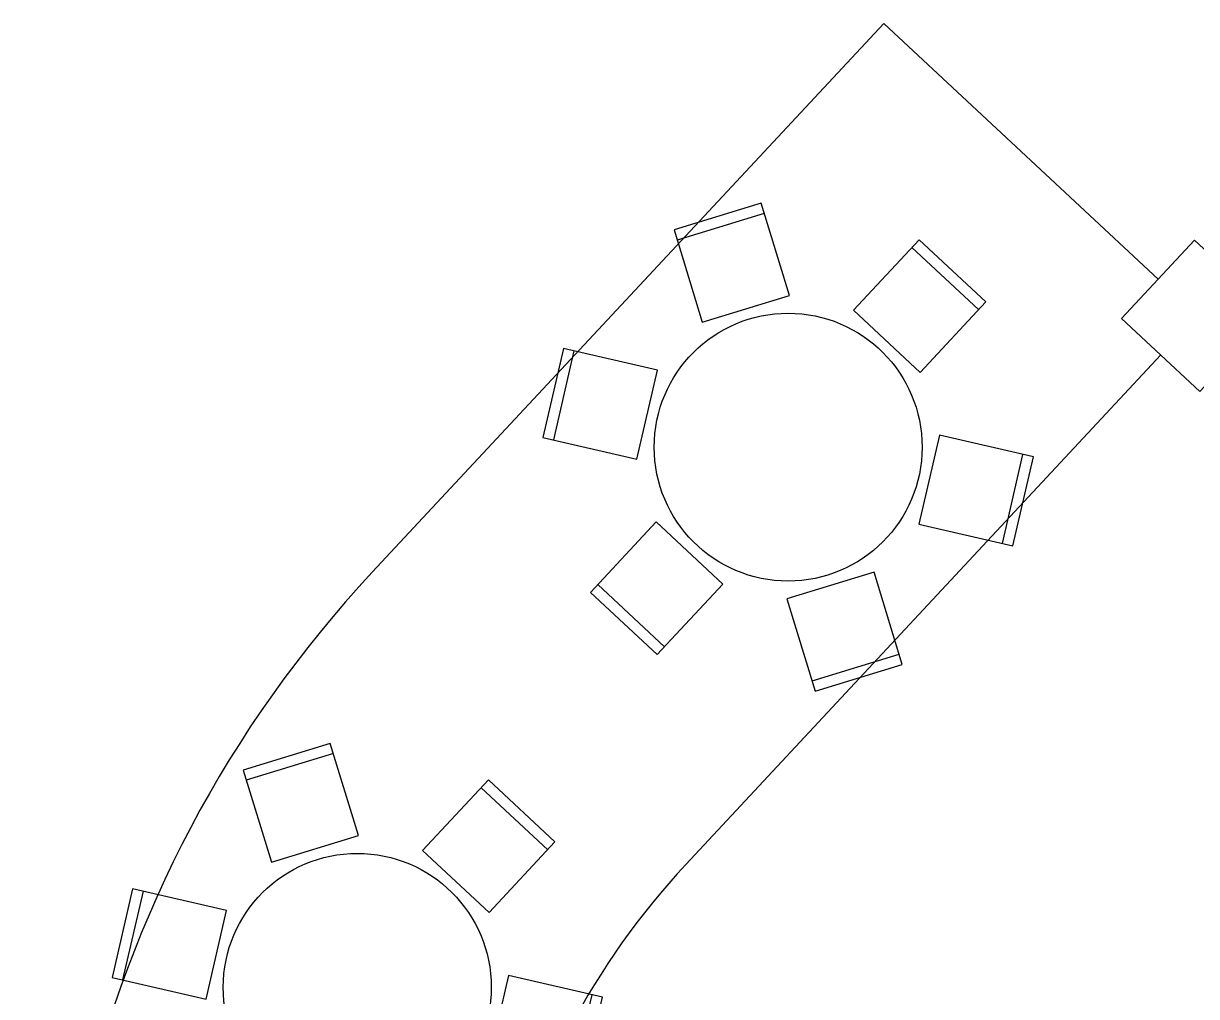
# Model space of a CAD drawing. Header units: millimetres. Extents: x 496 to 139339, y -41630 to 84383.
# Drawn here: x 117059 to 122532, y 18640 to 23180 of the extents above; entities that cross this region are included whole.
import ezdxf

# ---------------------------------------------------------------- set-up
doc = ezdxf.new("R2010")
doc.units = ezdxf.units.MM
doc.layers.add('2. Мебель', color=114, linetype='Continuous')
doc.layers.add('стены', color=7, linetype='Continuous', lineweight=25)
doc.layers.add('территория', color=74, linetype='Continuous', lineweight=25)

# ---------------------------------------------------------------- blocks, each defined once
blk = doc.blocks.new('Стол 66')
at = {"layer": '2. Мебель'}
for p, q in [((4779.1, 22733), (4411, 22520.5)), ((5004.1, 22343.3), (4779.1, 22733)), ((5536, 22733), (5311, 22343.3)), ((5904.1, 22520.5), (5536, 22733)), ((4804.1, 22689.7), (4436, 22477.2)), ((5879.1, 22477.2), (5511, 22689.7)), ((4411, 22520.5), (4636, 22130.8)), ((5679.1, 22130.8), (5904.1, 22520.5)), ((4636, 22130.8), (5004.1, 22343.3)), ((5311, 22343.3), (5679.1, 22130.8)), ((4482.5, 21865), (4032.5, 21865)), ((4032.5, 21865), (4032.5, 21440)), ((4082.5, 21865), (4082.5, 21440)), ((4482.5, 21440), (4482.5, 21865)), ((6282.5, 21865), (5832.5, 21865)), ((5832.5, 21865), (5832.5, 21440)), ((6232.5, 21440), (6232.5, 21865)), ((6282.5, 21440), (6282.5, 21865)), ((4032.5, 21440), (4482.5, 21440)), ((5832.5, 21440), (6282.5, 21440)), ((4636, 21174.2), (4411, 20784.4)), ((5004.1, 20961.7), (4636, 21174.2)), ((5679.1, 21174.2), (5311, 20961.7)), ((5904.1, 20784.4), (5679.1, 21174.2)), ((4779.1, 20571.9), (5004.1, 20961.7)), ((5311, 20961.7), (5536, 20571.9)), ((4436, 20827.7), (4804.1, 20615.2)), ((5511, 20615.2), (5879.1, 20827.7)), ((4411, 20784.4), (4779.1, 20571.9)), ((5536, 20571.9), (5904.1, 20784.4))]:
    blk.add_line(p, q, dxfattribs=at)
blk.add_circle((5157.5, 21652.5), 625, dxfattribs=at)

msp = doc.modelspace()

# ---------------------------------------------------------------- linework, layer by layer
at = {"layer": 'стены'}
msp.add_lwpolyline([(122182.3, 21803.8), (122523.3, 22169.6), (122889, 21828.6), (122548.1, 21462.9), (122182.3, 21803.8)], dxfattribs=at)
at = {"layer": 'территория'}
msp.add_line((121072.7, 23179.9), (122352.8, 21986.7), dxfattribs=at)
for points in [[(121072.7, 23179.9), (118686.2, 20619.7)], [(122365.2, 21633.4), (120149.2, 19256)]]:
    msp.add_lwpolyline(points, dxfattribs=at)
for radius in [5550, 3550]:
    msp.add_arc((122745.9, 16835.4), radius, 137.0109, 317.0109, dxfattribs=at)

# ---------------------------------------------------------------- block references
at = {"layer": '2. Мебель', "rotation": 47.0108936937289}
for p in [(132948.3, 2666.8), (130938, 146.9)]:
    msp.add_blockref('Стол 66', p, dxfattribs=at)

doc.saveas('drawing.dxf')
